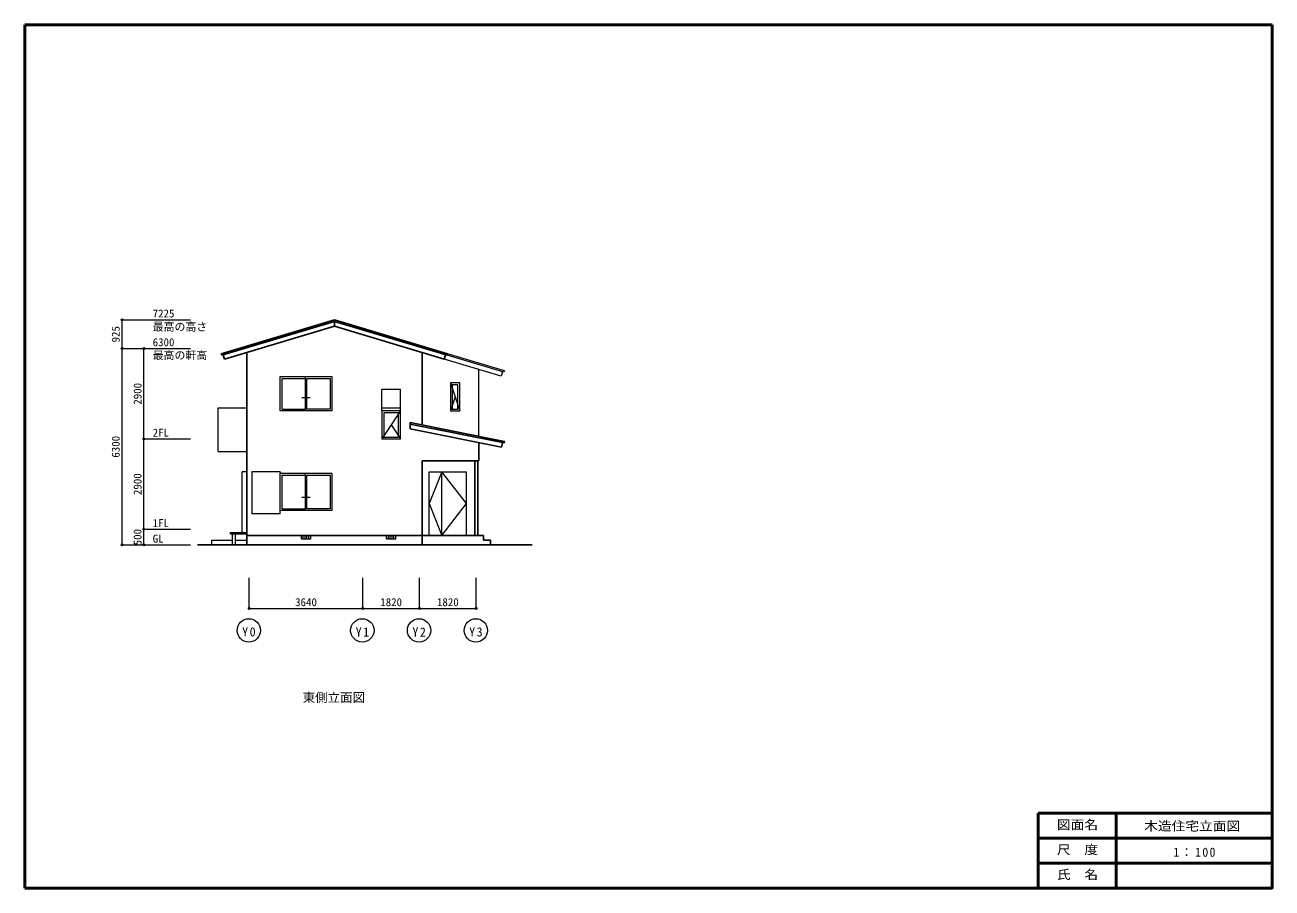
# Model space of a CAD drawing. Units: millimetres at full size, sheet at 1:100. Extents: x -20000 to 20000, y -13850 to 13850.
import ezdxf
from ezdxf.enums import TextEntityAlignment as Align

# ---------------------------------------------------------------- set-up
doc = ezdxf.new("R2010")
doc.units = ezdxf.units.MM
doc.header["$LTSCALE"] = 100
doc.header["$PDMODE"] = 32
doc.header["$PDSIZE"] = 60
for name, color, linetype, lineweight in [('0-1_柱・壁', 7, 'Continuous', 25), ('0-3_仕上げ', 134, 'Continuous', 13), ('0-4_建具', 5, 'Continuous', 18), ('0-8_寸法', 1, 'Continuous', 13), ('0-F_図面枠', 2, 'Continuous', 50)]:
    doc.layers.add(name, color=color, linetype=linetype, lineweight=lineweight)
doc.layers.add('0-7_文字', color=7, linetype='Continuous')
doc.styles.add('ＭＳ ゴシック', font='')
doc.styles.get('ＭＳ ゴシック').set_extended_font_data('MS Gothic')

msp = doc.modelspace()

# ---------------------------------------------------------------- linework, layer by layer
at = {"layer": '0-1_柱・壁'}
for p, q in [((-13703.7, 3297.5), (-10073.7, 4386.5)), ((-13689.3, 3249.6), (-10073.7, 4334.3)), ((-13598.3, 3120.3), (-10073.7, 4177.7)), ((-10073.7, 4386.5), (-10073.7, 4177.7)), ((-6443.7, 3297.5), (-10073.7, 4386.5)), ((-6458.1, 3249.6), (-10073.7, 4334.3)), ((-6549, 3120.3), (-10073.7, 4177.7)), ((-13703.7, 3297.5), (-13689.3, 3249.6)), ((-13641.4, 3264), (-13598.3, 3120.3)), ((-12883.7, -2836.9), (-12883.7, 3334.7)), ((-7263.7, 1013.1), (-7263.7, 3334.7)), ((-6505.9, 3264), (-6549, 3120.3)), ((-6443.7, 3297.5), (-6458.1, 3249.6)), ((-7643.7, 885.1), (-7643.7, 1089.1)), ((-4623.7, 485.1), (-7643.7, 1089.1)), ((-4711.9, 298.8), (-7643.7, 885.1)), ((-5443.7, -136.9), (-5443.7, 445.1)), ((-4682.5, 445.8), (-4711.9, 298.8)), ((-7263.7, -136.9), (-5443.7, -136.9)), ((-7263.7, -2836.9), (-7263.7, -136.9)), ((-5573.7, -2536.9), (-5573.7, -136.9)), ((-5473.7, -2536.9), (-5473.7, -136.9)), ((-12883.7, -2536.9), (-5293.7, -2536.9)), ((-5293.7, -2686.9), (-5293.7, -2536.9)), ((-5293.7, -2686.9), (-5063.7, -2686.9)), ((-5063.7, -2836.9), (-5063.7, -2686.9)), ((-14466.1, -2836.9), (-3735.7, -2836.9))]:
    msp.add_line(p, q, dxfattribs=at)
msp.add_lwpolyline([(-4623.7, 485.1), (-4633.5, 436), (-7643.7, 1038.1)], dxfattribs=at)
at = {"layer": '0-3_仕上げ'}
for p, q in [((-4623.7, 2751.5), (-6443.7, 3297.5)), ((-4729, 2574.3), (-6549, 3120.3)), ((-5443.7, 649.1), (-5443.7, 2788.7)), ((-4685.9, 2718), (-4729, 2574.3)), ((-6053.7, 2363.1), (-6353.7, 2363.1)), ((-6353.7, 2363.1), (-6053.7, 1463.1)), ((-6353.7, 2363.1), (-6353.7, 1463.1)), ((-6113.7, 2303.1), (-6293.7, 2303.1)), ((-6293.7, 2303.1), (-6293.7, 1523.1)), ((-6113.7, 1523.1), (-6113.7, 2303.1)), ((-6053.7, 1463.1), (-6053.7, 2363.1)), ((-6203.7, 1913.1), (-6353.7, 1463.1)), ((-6353.7, 1463.1), (-6053.7, 1463.1)), ((-6293.7, 1523.1), (-6113.7, 1523.1)), ((-14003.7, -2686.9), (-13348.7, -2686.9)), ((-14003.7, -2836.9), (-14003.7, -2686.9)), ((-13258.7, -2686.9), (-12883.7, -2686.9)), ((-11133.7, -2636.9), (-11133.7, -2536.9)), ((-11073.7, -2636.9), (-11073.7, -2536.9)), ((-11013.7, -2636.9), (-11013.7, -2536.9)), ((-10953.7, -2636.9), (-10953.7, -2536.9)), ((-10893.7, -2636.9), (-10893.7, -2536.9)), ((-8403.7, -2636.9), (-8403.7, -2536.9)), ((-8403.7, -2636.9), (-8103.7, -2636.9)), ((-8343.7, -2636.9), (-8343.7, -2536.9)), ((-8283.7, -2636.9), (-8283.7, -2536.9)), ((-8223.7, -2636.9), (-8223.7, -2536.9)), ((-8163.7, -2636.9), (-8163.7, -2536.9)), ((-8103.7, -2636.9), (-8103.7, -2536.9))]:
    msp.add_line(p, q, dxfattribs=at)
at = {"layer": '0-3_仕上げ', "color": 5, "lineweight": 18}
for p, q in [((-13803.7, 1563.1), (-12883.7, 1563.1)), ((-13803.7, 163.1), (-13803.7, 1563.1)), ((-13803.7, 163.1), (-12883.7, 163.1)), ((-13403.7, -2436.9), (-12883.7, -2436.9)), ((-13403.7, -2476.9), (-13403.7, -2436.9)), ((-13403.7, -2476.9), (-12883.7, -2476.9)), ((-13348.7, -2476.9), (-13348.7, -2836.9)), ((-13258.7, -2476.9), (-13258.7, -2836.9))]:
    msp.add_line(p, q, dxfattribs=at)
at = {"layer": '0-3_仕上げ'}
for points in [[(-4623.7, 2751.5), (-4638.1, 2703.6), (-6458.1, 3249.6)], [(-11133.7, -2636.9), (-10833.7, -2636.9), (-10833.7, -2536.9)]]:
    msp.add_lwpolyline(points, dxfattribs=at)
at = {"layer": '0-4_建具'}
for p, q in [((-11013.7, 2563.1), (-11013.7, 1463.1)), ((-8553.7, 2163.1), (-7953.7, 2163.1)), ((-8553.7, 1463.1), (-8553.7, 2163.1)), ((-7953.7, 1463.1), (-7953.7, 2163.1)), ((-11113.7, 1894.3), (-10853.7, 1894.3)), ((-11753.7, 1523.1), (-11013.7, 1523.1)), ((-8553.7, 1563.1), (-7953.7, 1563.1)), ((-7953.7, 1463.1), (-8553.7, 563.1)), ((-8253.7, 1013.1), (-7953.7, 563.1)), ((-13033.7, -2436.9), (-13033.7, -486.9)), ((-12883.7, -486.9), (-13033.7, -486.9)), ((-11813.7, -1736.9), (-11813.7, -536.9)), ((-11753.7, -1676.9), (-11753.7, -596.9)), ((-11753.7, -596.9), (-11013.7, -596.9)), ((-11013.7, -536.9), (-11013.7, -1736.9)), ((-6633.7, -2536.9), (-6633.7, -486.9)), ((-5833.7, -2536.9), (-5833.7, -486.9)), ((-11113.7, -1305.7), (-10853.7, -1305.7)), ((-11813.7, -1836.9), (-12723.7, -1836.9)), ((-11813.7, -1836.9), (-11813.7, -1736.9)), ((-10153.7, -1736.9), (-11813.7, -1736.9)), ((-11753.7, -1676.9), (-11013.7, -1676.9)), ((-10213.7, -1676.9), (-10953.7, -1676.9))]:
    msp.add_line(p, q, dxfattribs=at)
for points in [[(-11813.7, 2563.1), (-10153.7, 2563.1), (-10153.7, 1463.1), (-11813.7, 1463.1)], [(-10953.7, 1523.1), (-10953.7, 2503.1), (-10213.7, 2503.1), (-10213.7, 1523.1)], [(-8553.7, 1463.1), (-8553.7, 563.1), (-7953.7, 563.1), (-7953.7, 1463.1)], [(-8493.7, 1403.1), (-8493.7, 623.1), (-8013.7, 623.1), (-8013.7, 1403.1)], [(-6633.7, -2536.9), (-5833.7, -1511.9), (-6633.7, -486.9), (-7033.7, -1511.9)]]:
    msp.add_lwpolyline(points, close=True, dxfattribs=at)
for points in [[(-11753.7, 1523.1), (-11753.7, 2503.1), (-11013.7, 2503.1)], [(-11813.7, -486.9), (-12723.7, -486.9), (-12723.7, -1836.9)], [(-11813.7, -486.9), (-11813.7, -536.9), (-10153.7, -536.9), (-10153.7, -1736.9)], [(-10953.7, -1676.9), (-10953.7, -596.9), (-10213.7, -596.9), (-10213.7, -1676.9)], [(-7033.7, -2536.9), (-7033.7, -486.9), (-5833.7, -486.9)]]:
    msp.add_lwpolyline(points, dxfattribs=at)
at = {"layer": '0-8_寸法'}
for p, q in [((-16883.3, 4386.5), (-14695.1, 4386.5)), ((-16883.3, 3463.1), (-16883.3, 4386.5)), ((-16883.3, 3463.1), (-14695.1, 3463.1)), ((-16883.3, -2836.9), (-16883.3, 3463.1)), ((-16183.3, 563.1), (-16183.3, 3463.1)), ((-16183.3, 563.1), (-14695.1, 563.1)), ((-16183.3, -2336.9), (-16183.3, 563.1)), ((-16183.3, -2336.9), (-14695.1, -2336.9)), ((-16183.3, -2836.9), (-16183.3, -2336.9)), ((-16883.3, -2836.9), (-14695.1, -2836.9)), ((-16183.3, -2836.9), (-14695.1, -2836.9)), ((-12803.7, -4879.9), (-12803.7, -3897.2)), ((-9163.7, -4879.9), (-9163.7, -3897.2)), ((-7343.7, -4879.9), (-7343.7, -3897.2)), ((-5523.7, -4879.9), (-5523.7, -3897.2)), ((-12803.7, -4879.9), (-9163.7, -4879.9)), ((-9163.7, -4879.9), (-7343.7, -4879.9)), ((-7343.7, -4879.9), (-5523.7, -4879.9))]:
    msp.add_line(p, q, dxfattribs=at)
for centre in [(-12819.3, -5579.9), (-9179.3, -5579.9), (-7359.3, -5579.9), (-5539.3, -5579.9)]:
    msp.add_circle(centre, 375, dxfattribs=at)
for p in [(-16883.3, 4386.5), (-16883.3, 3463.1), (-16183.3, 3463.1), (-16183.3, 563.1), (-16183.3, -2336.9), (-16883.3, -2836.9), (-16183.3, -2836.9), (-12803.7, -4879.9), (-9163.7, -4879.9), (-7343.7, -4879.9), (-5523.7, -4879.9)]:
    msp.add_point(p, dxfattribs=at)
at = {"layer": '0-F_図面枠'}
for p, q in [((-20000, 13850), (20000, 13850)), ((-20000, -13850), (-20000, 13850)), ((20000, -11450), (12500, -11450)), ((12500, -11450), (12500, -13850)), ((15000, -11450), (15000, -13850)), ((20000, -12250), (12500, -12250)), ((20000, -13050), (12500, -13050))]:
    msp.add_line(p, q, dxfattribs=at)
msp.add_lwpolyline([(20000, 13850), (20000, -13850), (-20000, -13850)], dxfattribs=at)

# ---------------------------------------------------------------- texts
at = {"layer": '0-7_文字', "style": 'ＭＳ ゴシック'}
msp.add_text('東側立面図', height=293.3, dxfattribs=at).set_placement((-11092.3, -7967.6), align=Align.BOTTOM_LEFT)
at = {"layer": '0-8_寸法', "color": 7, "style": 'ＭＳ ゴシック'}
for s, p in [('7225', (-15903.3, 4384.7)), ('最高の高さ', (-15903.3, 3957)), ('6300', (-15903.3, 3462.4)), ('最高の軒高', (-15903.3, 3043.8)), ('2FL', (-15903.3, 559.1)), ('1FL', (-15903.3, -2341.3)), ('GL', (-15903.3, -2841.3)), ('3640', (-11333.7, -4879.9)), ('1820', (-8603.7, -4879.9)), ('1820', (-6783.7, -4879.9))]:
    msp.add_text(s, height=256.6, dxfattribs=at).set_placement(p, align=Align.BOTTOM_LEFT)
for s, p in [('925', (-16883.3, 3662.3)), ('2900', (-16183.3, 1663.1)), ('6300', (-16883.3, -36.9)), ('2900', (-16183.3, -1236.9)), ('500', (-16183.3, -2849.4))]:
    msp.add_text(s, height=256.6, rotation=90, dxfattribs=at).set_placement(p, align=Align.BOTTOM_LEFT)
at = {"layer": '0-8_寸法', "color": 7, "char_height": 293.3, "attachment_point": 7, "style": 'ＭＳ ゴシック'}
for s, insert in [('\\T1.27;\\W0.95;Y0', (-13031.8, -5779.9)), ('\\T1.27;\\W0.95;Y1', (-9391.8, -5779.9)), ('\\T1.27;\\W0.95;Y2', (-7571.8, -5779.9)), ('\\T1.27;\\W0.95;Y3', (-5751.8, -5779.9))]:
    msp.add_mtext(s, dxfattribs=dict(at, insert=insert))
at = {"layer": '0-F_図面枠', "color": 7, "style": 'ＭＳ ゴシック', "width": 1.1}
for s, p in [('図面名', (13100, -12050)), ('木造住宅立面図', (15897.5, -12092.5)), ('尺\u3000度', (13100, -12850)), ('氏\u3000名', (13100, -13650))]:
    msp.add_text(s, height=293.3, dxfattribs=at).set_placement(p, align=Align.BOTTOM_LEFT)
at = {"layer": '0-F_図面枠', "color": 7, "insert": (16837.5, -12850), "char_height": 293.3, "attachment_point": 7, "style": 'ＭＳ ゴシック'}
msp.add_mtext('\\T1.22;\\W0.95;1：100', dxfattribs=at)

doc.saveas('drawing.dxf')
